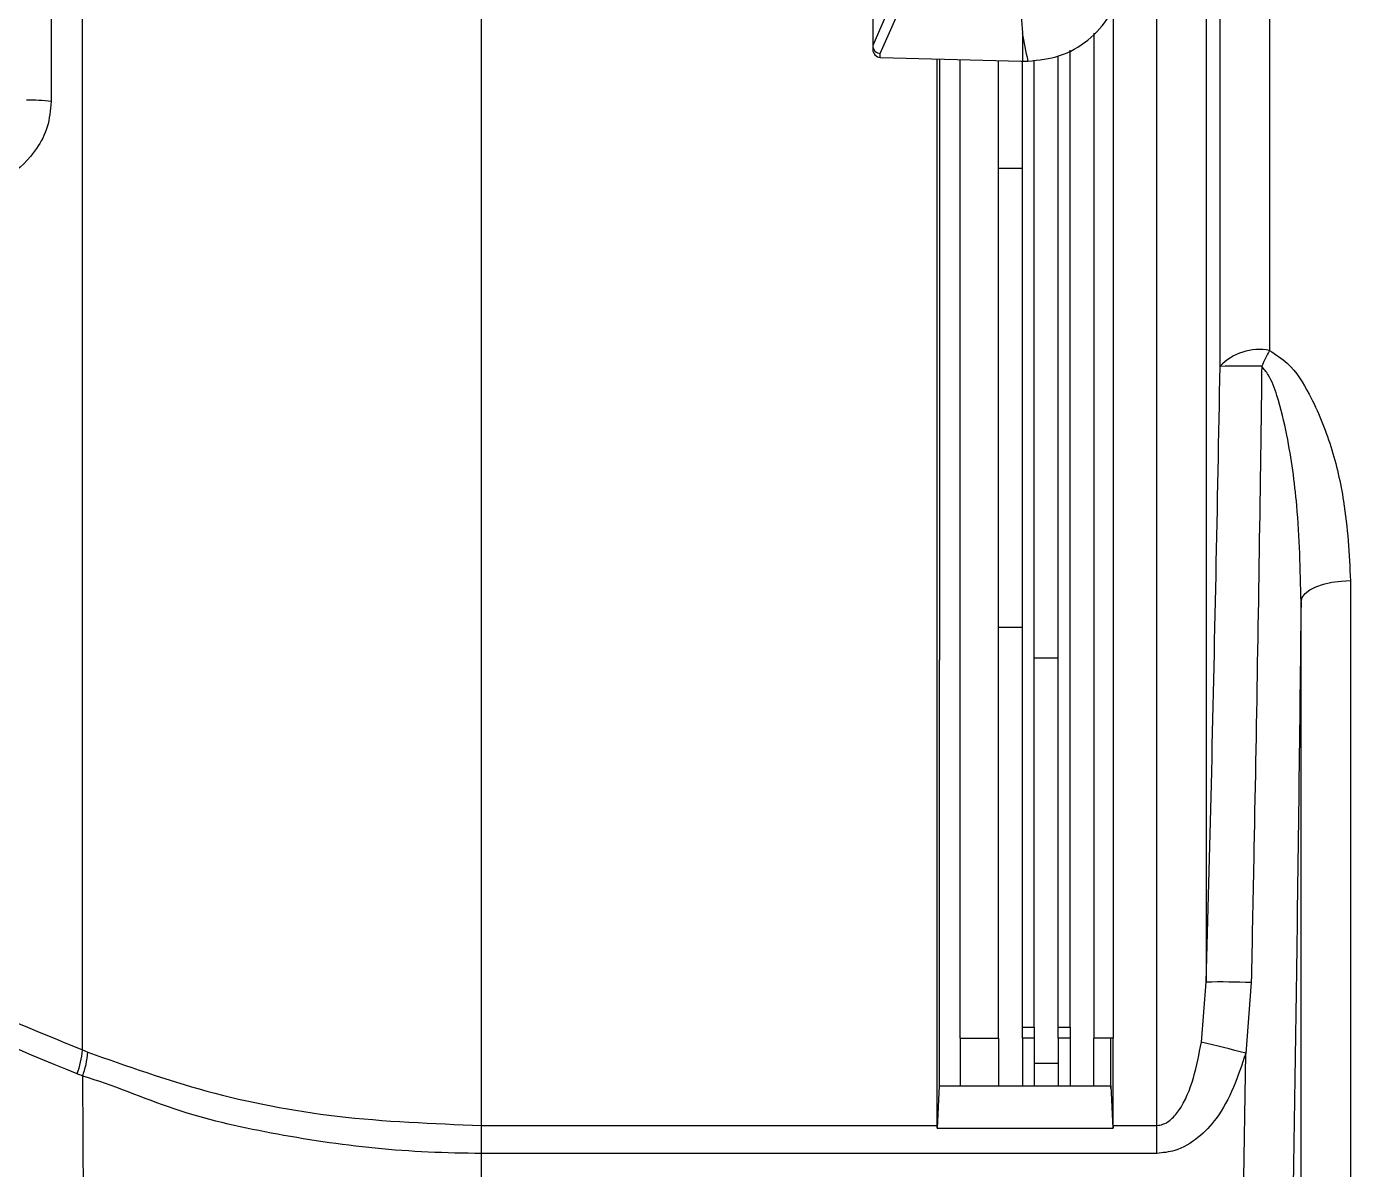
# Model space of a CAD drawing. Extents: x 17.1 to 113.1, y 3.8 to 84.5.
# Drawn here: x 79.598 to 81.258, y 33.842 to 35.275 of the extents above; entities that cross this region are included whole.
import ezdxf

# ---------------------------------------------------------------- set-up
doc = ezdxf.new("R2010")
doc.units = 0
doc.header["$MEASUREMENT"] = 0
doc.layers.add('OBJECT', color=7, linetype='CONTINUOUS')

msp = doc.modelspace()

# ---------------------------------------------------------------- linework, layer by layer
at = {"layer": 'OBJECT'}
for p, q in [((79.629, 35.8365), (79.629, 35.1808)), ((79.6684, 33.9916), (79.6684, 35.8365)), ((80.1684, 33.897), (80.1684, 35.8365)), ((81.0769, 35.8365), (81.0769, 34.0767)), ((81.0943, 34.8488), (81.0943, 35.8365)), ((81.1562, 35.8365), (81.1562, 34.8688)), ((81.015, 33.897), (81.015, 35.5657)), ((80.6589, 35.3659), (80.6589, 35.2509)), ((80.6804, 35.2999), (80.6589, 35.2509)), ((80.6683, 35.241), (80.6899, 35.29)), ((80.9602, 35.2998), (80.9602, 34.0065)), ((80.8464, 35.2669), (80.8464, 35.2315)), ((80.9362, 35.2665), (80.9362, 34.0065)), ((80.6589, 35.2509), (80.6589, 35.2461)), ((80.6683, 35.2361), (80.6683, 35.241)), ((80.8913, 34.0202), (80.8913, 35.2378)), ((80.9062, 34.0202), (80.9062, 35.2453)), ((80.6686, 35.2361), (80.8448, 35.2315)), ((80.7397, 33.897), (80.7397, 35.2343)), ((80.7424, 35.2342), (80.7424, 34.4804)), ((80.7684, 34.0065), (80.7684, 35.2335)), ((80.8164, 34.0065), (80.8164, 35.2323)), ((80.8464, 34.0202), (80.8464, 35.2315)), ((80.8479, 35.2315), (80.8531, 35.2315)), ((80.8613, 34.0202), (80.8613, 35.2326)), ((80.8164, 35.0972), (80.8464, 35.0972)), ((81.2578, 34.5801), (81.2578, 33.2526)), ((81.1958, 33.1986), (81.1958, 34.5537)), ((80.8164, 34.5216), (80.8464, 34.5216)), ((80.7424, 34.4809), (80.7424, 34.4804)), ((80.7424, 33.9432), (80.7424, 34.4809)), ((80.7424, 34.4809), (80.7424, 34.4809)), ((80.8613, 34.4833), (80.8913, 34.4833)), ((81.0708, 34.0015), (81.0769, 34.0767)), ((81.1333, 34.0761), (81.1265, 33.9874)), ((80.8464, 34.0202), (80.8613, 34.0202)), ((80.8464, 34.0065), (80.8464, 34.0202)), ((80.8613, 34.0202), (80.8613, 34.0065)), ((80.8913, 34.0202), (80.9062, 34.0202)), ((80.8913, 34.0065), (80.8913, 34.0202)), ((80.9062, 34.0202), (80.9062, 34.0065)), ((80.7684, 34.0065), (80.8164, 34.0065)), ((80.7684, 34.0065), (80.7684, 33.9465)), ((80.8164, 34.0065), (80.8164, 33.9465)), ((80.8613, 34.0065), (80.8464, 34.0065)), ((80.8464, 34.0065), (80.8464, 33.9465)), ((80.8613, 34.0065), (80.8613, 33.9465)), ((80.9062, 34.0065), (80.8913, 34.0065)), ((80.8913, 34.0065), (80.8913, 33.9465)), ((80.9062, 34.0065), (80.9062, 33.9465)), ((80.9602, 34.0065), (80.9362, 34.0065)), ((80.9362, 33.9465), (80.9362, 34.0065)), ((80.9574, 33.9432), (80.9574, 34.0065)), ((80.9602, 33.897), (80.9602, 34.0065)), ((79.6684, 33.9916), (79.675, 33.9888)), ((81.1213, 33.6521), (81.1265, 33.9874)), ((80.8613, 33.975), (80.8913, 33.975)), ((79.6702, 33.7124), (79.6685, 33.9587)), ((80.742, 33.9465), (80.7397, 33.8936)), ((80.742, 33.9465), (80.9578, 33.9465)), ((80.9602, 33.8936), (80.9578, 33.9465)), ((80.1684, 33.897), (80.7397, 33.897)), ((80.1684, 33.862), (80.1684, 33.897)), ((80.7396, 33.8935), (80.7397, 33.8936)), ((80.7396, 33.8935), (80.9602, 33.8935)), ((80.7397, 33.897), (80.7397, 33.8936)), ((80.9602, 33.897), (80.9602, 33.8936)), ((80.9602, 33.897), (81.015, 33.897)), ((80.9602, 33.8936), (80.9602, 33.8935)), ((81.015, 33.862), (81.015, 33.897)), ((80.1684, 33.6521), (80.1684, 33.862)), ((81.015, 33.862), (80.1684, 33.862))]:
    msp.add_line(p, q, dxfattribs=at)
at = {"layer": 'OBJECT', "flags": 128}
msp.add_lwpolyline([(81.1958, 34.5537), (81.1973, 34.5589), (81.201, 34.5638), (81.2068, 34.5684), (81.2145, 34.5724), (81.2239, 34.5757), (81.2345, 34.5781), (81.2459, 34.5796), (81.2578, 34.5801)], dxfattribs=at)
at = {"layer": 'OBJECT'}
for centre, radius, start, end in [((80.6689, 35.2461), 0.01, 180, 267), ((80.6689, 35.2461), 0.01, 267, 268.5), ((80.8479, 35.3515), 0.12, 268.5, 269.2499), ((80.8479, 35.3515), 0.12, 269.2499, 270), ((80.8531, 35.3515), 0.12, 270, 270.1914), ((79.5988, 34.9217), 0.2609, 83.3534, 90.1759), ((81.1435, 34.8023), 0.0677, 79.1407, 136.567), ((81.5088, 34.6841), 0.398, 152.349, 155.5366), ((81.1213, 33.9872), 0.862, 88.3232, 91.7927), ((81.0953, 33.1417), 0.9352, 87.6687, 91.1252), ((80.6637, 32.2665), 1.7821, 74.9464, 76.7952), ((79.5377, 34.006), 0.1315, 340.2869, 353.7137), ((79.5439, 34.0014), 0.1317, 341.0879, 354.5213)]:
    msp.add_arc(centre, radius, start, end, dxfattribs=at)
for centre, major_axis, ratio, start_param, end_param in [((78.7839, 34.7381), (0, 2.3412), 0.904333, 4.924724, 4.940236), ((80.6689, 35.2509), (0.00979, -0.00206), 0.992047, 3.353612, 4.865694), ((80.6689, 35.2742), (0.0094, 0.0253), 0.138337, 2.783892, 2.790246), ((80.7215, 33.8609), (0.0113, 0.0619), 0.229686, 5.307789, 5.376787), ((80.9783, 33.8609), (-0.0113, 0.0619), 0.229753, 0.906371, 0.975369)]:
    msp.add_ellipse(centre, major_axis=major_axis, ratio=ratio, start_param=start_param, end_param=end_param, dxfattribs=at)
for points, knots in [([(80.8373, 35.3541), (80.8374, 35.3534), (80.8379, 35.3499), (80.8401, 35.3351), (80.8441, 35.3067), (80.8456, 35.2812), (80.8464, 35.2669)], [0, 0, 0, 0, 0.024148, 0.120739, 0.507103, 1, 1, 1, 1]), ([(80.8535, 35.2315), (80.867, 35.2328), (80.894, 35.2356), (80.9296, 35.2564), (80.957, 35.2861), (80.9656, 35.311), (80.9697, 35.323)], [0, 0, 0, 0, 0.253583, 0.507165, 0.760847, 1, 1, 1, 1]), ([(79.629, 35.1808), (79.628, 35.17), (79.6259, 35.1483), (79.608, 35.1147), (79.568, 35.0768), (79.4985, 35.0477), (79.4398, 35.0423), (79.4093, 35.0395)], [0, 0, 0, 0, 0.101178, 0.201859, 0.374018, 0.67519, 1, 1, 1, 1]), ([(81.1562, 34.8688), (81.164, 34.8637), (81.1855, 34.8497), (81.2114, 34.8067), (81.2349, 34.7486), (81.2531, 34.6694), (81.2561, 34.6133), (81.2578, 34.5801)], [0, 0, 0, 0, 0.082616, 0.229115, 0.451924, 0.675541, 1, 1, 1, 1]), ([(81.0769, 34.0767), (81.0791, 34.1593), (81.0861, 34.4167), (81.091, 34.6741), (81.0943, 34.8488)], [0, 0, 0, 0, 0.321064, 1, 1, 1, 1]), ([(81.1465, 34.8489), (81.146, 34.8076), (81.1432, 34.6009), (81.1388, 34.3433), (81.1344, 34.1271), (81.1333, 34.0761)], [0, 0, 0, 0, 0.160413, 0.802068, 1, 1, 1, 1]), ([(81.1958, 34.5537), (81.1949, 34.5939), (81.1932, 34.6635), (81.1816, 34.7503), (81.1684, 34.8047), (81.1581, 34.8345), (81.1494, 34.8454), (81.1465, 34.8489)], [0, 0, 0, 0, 0.401035, 0.69476, 0.864025, 0.956111, 1, 1, 1, 1]), ([(81.1958, 34.5537), (81.194, 34.3972), (81.1904, 34.0967), (81.1856, 33.7962), (81.1833, 33.6522)], [0, 0, 0, 0, 0.520773, 1, 1, 1, 1]), ([(78.7803, 34.3595), (78.8111, 34.3467), (78.9844, 34.2747), (79.2804, 34.152), (79.5457, 34.0423), (79.6684, 33.9916)], [0, 0, 0, 0, 0.104199, 0.585852, 1, 1, 1, 1]), ([(79.6614, 33.9616), (79.5093, 34.0247), (79.2132, 34.1476), (78.9174, 34.271), (78.7735, 34.331)], [0, 0, 0, 0, 0.513611, 1, 1, 1, 1]), ([(78.5155, 34.1733), (78.6915, 34.1024), (79.0531, 33.9567), (79.4147, 33.8104), (79.6003, 33.7354)], [0, 0, 0, 0, 0.486991, 1, 1, 1, 1]), ([(81.015, 33.897), (81.0176, 33.8973), (81.0235, 33.898), (81.0334, 33.9043), (81.049, 33.9226), (81.0623, 33.9567), (81.0679, 33.9865), (81.0708, 34.0015)], [0, 0, 0, 0, 0.061062, 0.137016, 0.266869, 0.630192, 1, 1, 1, 1]), ([(79.675, 33.9888), (79.724, 33.9715), (79.8233, 33.9362), (79.9906, 33.9038), (80.1077, 33.8994), (80.1684, 33.897)], [0, 0, 0, 0, 0.319145, 0.647516, 1, 1, 1, 1]), ([(81.1265, 33.9874), (81.1168, 33.9586), (81.1034, 33.9191), (81.0676, 33.8807), (81.0414, 33.8646), (81.0226, 33.8627), (81.015, 33.862)], [0, 0, 0, 0, 0.500752, 0.686143, 0.873077, 1, 1, 1, 1]), ([(79.6685, 33.9587), (79.6685, 33.9587), (79.6663, 33.96), (79.6639, 33.9608), (79.6614, 33.9616)], [0, 0, 0, 0, 0.00031, 1, 1, 1, 1]), ([(80.1684, 33.862), (80.1684, 33.862), (80.1239, 33.862), (80.0348, 33.8661), (79.9055, 33.8858), (79.7817, 33.9137), (79.7066, 33.9479), (79.6685, 33.9587), (79.6685, 33.9587)], [0, 0, 0, 0, 0.0000045, 0.25468, 0.5093557, 0.7546737, 0.9999956, 1, 1, 1, 1])]:
    msp.add_open_spline(points, degree=3, knots=knots, dxfattribs=at)

doc.saveas('drawing.dxf')
